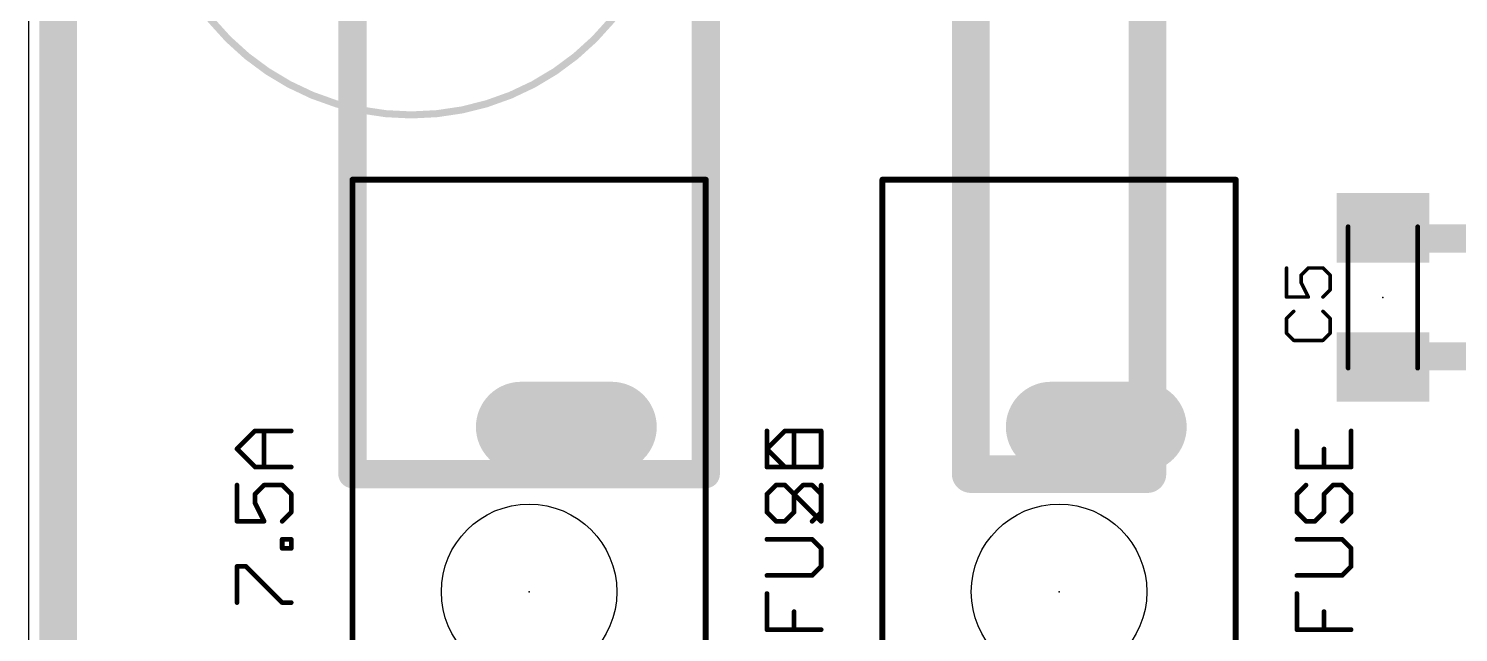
# Model space of a CAD drawing. Extents: x 0 to 50.5, y 0 to 63.5.
# Drawn here: x 0 to 30.84, y 27.06 to 40.09 of the extents above; entities that cross this region are included whole.
import ezdxf

# ---------------------------------------------------------------- set-up
doc = ezdxf.new("R2010")
doc.units = 0
for name, color, linetype in [('1', 22, 'CONTINUOUS'), ('16', 175, 'CONTINUOUS'), ('17', 82, 'CONTINUOUS'), ('20', 7, 'CONTINUOUS'), ('21', 253, 'CONTINUOUS'), ('23', 7, 'CONTINUOUS'), ('25', 253, 'CONTINUOUS'), ('27', 253, 'CONTINUOUS'), ('51', 253, 'CONTINUOUS')]:
    doc.layers.add(name, color=color, linetype=linetype)

# ---------------------------------------------------------------- blocks, each defined once
blk = doc.blocks.new('RECT')
blk.add_solid([(-0.5, -0.5), (0.5, -0.5), (-0.5, 0.5), (0.5, 0.5)])
blk = doc.blocks.new('OFFSETP100')
at = {"const_width": 1}
blk.add_lwpolyline([(0, 0), (1, 0)], dxfattribs=at)
at = {"const_width": 0.5}
for points in [[(0, 0.25, 1), (0, -0.25)], [(1, -0.25, 1), (1, 0.25)]]:
    blk.add_lwpolyline(points, format="xyb", dxfattribs=at)

msp = doc.modelspace()

# ---------------------------------------------------------------- linework, layer by layer
at = {"layer": '1'}
for points, const_width in [([(6.985, 30.48), (6.985, 52.705)], 0.6096), ([(14.605, 52.705), (14.605, 30.48)], 0.6096), ([(20.32, 30.48), (20.32, 49.53)], 0.8128), ([(24.13, 49.53), (24.13, 30.48)], 0.8128), ([(30.075, 35.56), (29.21, 35.79)], 0.6096), ([(33.655, 35.56), (30.075, 35.56)], 0.6096), ([(30.075, 33.02), (29.21, 32.79)], 0.6096), ([(33.655, 33.02), (30.075, 33.02)], 0.6096), ([(24.13, 30.48), (20.32, 30.48)], 0.8128), ([(14.605, 30.48), (6.985, 30.48)], 0.6096)]:
    msp.add_lwpolyline(points, dxfattribs=dict(at, const_width=const_width))
for points, const_width in [([(29.2492, 35.9373, 1), (29.1708, 35.6427)], 0.3048), ([(30.075, 35.7124, 1), (30.075, 35.4076)], 0.3048), ([(30.0358, 35.4127, 1), (30.1142, 35.7073)], 0.3048), ([(30.075, 33.1724, 1), (30.075, 32.8676)], 0.3048), ([(30.1142, 32.8727, 1), (30.0358, 33.1673)], 0.3048), ([(29.1708, 32.9373, 1), (29.2492, 32.6427)], 0.3048), ([(20.32, 30.6832, 1), (20.32, 30.2768)], 0.4064), ([(24.13, 30.2768, 1), (24.13, 30.6832)], 0.4064), ([(6.985, 30.6324, 1), (6.985, 30.3276)], 0.3048), ([(6.8326, 30.48, 1), (7.1374, 30.48)], 0.3048), ([(14.4526, 30.48, 1), (14.7574, 30.48)], 0.3048), ([(14.605, 30.3276, 1), (14.605, 30.6324)], 0.3048), ([(20.1168, 30.48, 1), (20.5232, 30.48)], 0.4064), ([(23.9268, 30.48, 1), (24.3332, 30.48)], 0.4064)]:
    msp.add_lwpolyline(points, format="xyb", dxfattribs=dict(at, const_width=const_width))
at = {"layer": '16', "const_width": 0.8128}
msp.add_lwpolyline([(0.635, 0.635), (0.635, 62.865)], dxfattribs=at)
at = {"layer": '20'}
msp.add_line((0, 63.49), (0, 0), dxfattribs=at)
for centre in [(10.795, 27.94), (22.225, 27.94)]:
    msp.add_circle(centre, 1.8923, dxfattribs=at)
at = {"layer": '21'}
for points, const_width in [([(8.255, 38.227, 1), (8.255, 49.403, 1), (8.255, 38.227)], 0.1524), ([(6.985, 36.8618, 1), (6.985, 36.7982)], 0.0635), ([(7.0168, 36.83, 1), (6.9533, 36.83)], 0.0635), ([(14.6368, 36.83, 1), (14.5732, 36.83)], 0.0635), ([(14.605, 36.7982, 1), (14.605, 36.8618)], 0.0635), ([(18.415, 36.8618, 1), (18.415, 36.7982)], 0.0635), ([(18.4467, 36.83, 1), (18.3833, 36.83)], 0.0635), ([(26.0667, 36.83, 1), (26.0033, 36.83)], 0.0635), ([(26.035, 36.7982, 1), (26.035, 36.8618)], 0.0635)]:
    msp.add_lwpolyline(points, format="xyb", dxfattribs=dict(at, const_width=const_width))
at = {"layer": '21', "const_width": 0.127}
for points in [[(6.985, 19.05), (6.985, 36.83)], [(6.985, 36.83), (14.605, 36.83)], [(14.605, 36.83), (14.605, 19.05)], [(18.415, 19.05), (18.415, 36.83)], [(18.415, 36.83), (26.035, 36.83)], [(26.035, 36.83), (26.035, 19.05)]]:
    msp.add_lwpolyline(points, dxfattribs=at)
at = {"layer": '23'}
for p in [(29.21, 34.29), (10.795, 27.94), (22.225, 27.94)]:
    msp.add_point(p, dxfattribs=at)
at = {"layer": '25'}
for points, const_width in [([(27.1313, 34.9257), (27.1313, 34.2986)], 0.0762), ([(27.4448, 34.7689), (27.6016, 34.9257)], 0.0762), ([(27.6016, 34.9257), (27.9151, 34.9257)], 0.0762), ([(27.9151, 34.9257), (28.0719, 34.7689)], 0.0762), ([(27.4448, 34.6122), (27.4448, 34.7689)], 0.0762), ([(27.6016, 34.2986), (27.4448, 34.6122)], 0.0762), ([(28.0719, 34.7689), (28.0719, 34.4554)], 0.0762), ([(27.1313, 34.2986), (27.6016, 34.2986)], 0.0762), ([(28.0719, 34.4554), (27.9151, 34.2986)], 0.0762), ([(27.2881, 33.9902), (27.1313, 33.8334)], 0.0762), ([(28.0719, 33.8334), (27.9151, 33.9902)], 0.0762), ([(27.1313, 33.8334), (27.1313, 33.5199)], 0.0762), ([(28.0719, 33.5199), (28.0719, 33.8334)], 0.0762), ([(27.1313, 33.5199), (27.2881, 33.3631)], 0.0762), ([(27.2881, 33.3631), (27.9151, 33.3631)], 0.0762), ([(27.9151, 33.3631), (28.0719, 33.5199)], 0.0762), ([(15.9248, 31.411), (15.9248, 30.6314)], 0.1016), ([(17.0942, 30.6314), (17.0942, 31.411)], 0.1016), ([(27.3548, 31.411), (27.3548, 30.6314)], 0.1016), ([(28.5242, 30.6314), (28.5242, 31.411)], 0.1016), ([(16.5095, 30.6314), (16.5095, 31.0212)], 0.1016), ([(27.9395, 30.6314), (27.9395, 31.0212)], 0.1016), ([(15.9248, 30.6314), (17.0942, 30.6314)], 0.1016), ([(27.3548, 30.6314), (28.5242, 30.6314)], 0.1016), ([(16.1197, 30.2416), (15.9248, 30.0467)], 0.1016), ([(16.5095, 30.0467), (16.7044, 30.2416)], 0.1016), ([(16.7044, 30.2416), (16.8993, 30.2416)], 0.1016), ([(16.8993, 30.2416), (17.0942, 30.0467)], 0.1016), ([(27.5497, 30.2416), (27.3548, 30.0467)], 0.1016), ([(27.9395, 30.0467), (28.1344, 30.2416)], 0.1016), ([(28.1344, 30.2416), (28.3293, 30.2416)], 0.1016), ([(28.3293, 30.2416), (28.5242, 30.0467)], 0.1016), ([(15.9248, 30.0467), (15.9248, 29.6569)], 0.1016), ([(16.5095, 29.6569), (16.5095, 30.0467)], 0.1016), ([(17.0942, 30.0467), (17.0942, 29.6569)], 0.1016), ([(27.3548, 30.0467), (27.3548, 29.6569)], 0.1016), ([(27.9395, 29.6569), (27.9395, 30.0467)], 0.1016), ([(28.5242, 30.0467), (28.5242, 29.6569)], 0.1016), ([(15.9248, 29.6569), (16.1197, 29.462)], 0.1016), ([(16.3146, 29.462), (16.5095, 29.6569)], 0.1016), ([(17.0942, 29.6569), (16.8993, 29.462)], 0.1016), ([(27.3548, 29.6569), (27.5497, 29.462)], 0.1016), ([(27.7446, 29.462), (27.9395, 29.6569)], 0.1016), ([(28.5242, 29.6569), (28.3293, 29.462)], 0.1016), ([(16.1197, 29.462), (16.3146, 29.462)], 0.1016), ([(27.5497, 29.462), (27.7446, 29.462)], 0.1016), ([(16.8993, 29.0722), (15.9248, 29.0722)], 0.1016), ([(17.0942, 28.8773), (16.8993, 29.0722)], 0.1016), ([(28.3293, 29.0722), (27.3548, 29.0722)], 0.1016), ([(28.5242, 28.8773), (28.3293, 29.0722)], 0.1016), ([(17.0942, 28.4875), (17.0942, 28.8773)], 0.1016), ([(28.5242, 28.4875), (28.5242, 28.8773)], 0.1016), ([(16.8993, 28.2926), (17.0942, 28.4875)], 0.1016), ([(28.3293, 28.2926), (28.5242, 28.4875)], 0.1016), ([(15.9248, 28.2926), (16.8993, 28.2926)], 0.1016), ([(27.3548, 28.2926), (28.3293, 28.2926)], 0.1016), ([(15.9248, 27.1232), (15.9248, 27.9028)], 0.1016), ([(27.3548, 27.1232), (27.3548, 27.9028)], 0.1016), ([(16.5095, 27.1232), (16.5095, 27.513)], 0.1016), ([(27.9395, 27.1232), (27.9395, 27.513)], 0.1016), ([(17.0942, 27.1232), (15.9248, 27.1232)], 0.1016), ([(28.5242, 27.1232), (27.3548, 27.1232)], 0.1016)]:
    msp.add_lwpolyline(points, dxfattribs=dict(at, const_width=const_width))
for points, const_width in [([(27.1503, 34.9257, 1), (27.1122, 34.9257)], 0.0381), ([(27.6016, 34.9447, 1), (27.6016, 34.9066)], 0.0381), ([(27.6151, 34.9122, 1), (27.5881, 34.9392)], 0.0381), ([(27.9286, 34.9392, 1), (27.9017, 34.9122)], 0.0381), ([(27.9151, 34.9066, 1), (27.9151, 34.9447)], 0.0381), ([(27.4639, 34.7689, 1), (27.4258, 34.7689)], 0.0381), ([(27.4314, 34.7824, 1), (27.4583, 34.7554)], 0.0381), ([(27.4619, 34.6207, 1), (27.4278, 34.6036)], 0.0381), ([(27.4258, 34.6122, 1), (27.4639, 34.6122)], 0.0381), ([(28.091, 34.7689, 1), (28.0529, 34.7689)], 0.0381), ([(28.0584, 34.7554, 1), (28.0854, 34.7824)], 0.0381), ([(27.1313, 34.3177, 1), (27.1313, 34.2796)], 0.0381), ([(27.1122, 34.2986, 1), (27.1503, 34.2986)], 0.0381), ([(27.5846, 34.2901, 1), (27.6186, 34.3071)], 0.0381), ([(27.6016, 34.2796, 1), (27.6016, 34.3177)], 0.0381), ([(27.9017, 34.3121, 1), (27.9286, 34.2851)], 0.0381), ([(28.0529, 34.4554, 1), (28.091, 34.4554)], 0.0381), ([(28.0854, 34.4419, 1), (28.0584, 34.4689)], 0.0381), ([(27.3015, 33.9767, 1), (27.2746, 34.0036)], 0.0381), ([(27.9286, 34.0036, 1), (27.9017, 33.9767)], 0.0381), ([(27.1503, 33.8334, 1), (27.1122, 33.8334)], 0.0381), ([(27.1178, 33.8469, 1), (27.1448, 33.8199)], 0.0381), ([(28.091, 33.8334, 1), (28.0529, 33.8334)], 0.0381), ([(28.0584, 33.8199, 1), (28.0854, 33.8469)], 0.0381), ([(27.1448, 33.5333, 1), (27.1178, 33.5064)], 0.0381), ([(27.1122, 33.5199, 1), (27.1503, 33.5199)], 0.0381), ([(27.2881, 33.3822, 1), (27.2881, 33.3441)], 0.0381), ([(27.2746, 33.3496, 1), (27.3015, 33.3766)], 0.0381), ([(27.9017, 33.3766, 1), (27.9286, 33.3496)], 0.0381), ([(27.9151, 33.3441, 1), (27.9151, 33.3822)], 0.0381), ([(28.0529, 33.5199, 1), (28.091, 33.5199)], 0.0381), ([(28.0854, 33.5064, 1), (28.0584, 33.5333)], 0.0381), ([(15.9502, 31.411, 1), (15.8994, 31.411)], 0.0508), ([(17.1196, 31.411, 1), (17.0688, 31.411)], 0.0508), ([(27.3802, 31.411, 1), (27.3294, 31.411)], 0.0508), ([(28.5496, 31.411, 1), (28.4988, 31.411)], 0.0508), ([(16.5349, 31.0212, 1), (16.4841, 31.0212)], 0.0508), ([(27.9649, 31.0212, 1), (27.9141, 31.0212)], 0.0508), ([(15.9248, 30.6568, 1), (15.9248, 30.606)], 0.0508), ([(15.8994, 30.6314, 1), (15.9502, 30.6314)], 0.0508), ([(16.4841, 30.6314, 1), (16.5349, 30.6314)], 0.0508), ([(17.0688, 30.6314, 1), (17.1196, 30.6314)], 0.0508), ([(17.0942, 30.606, 1), (17.0942, 30.6568)], 0.0508), ([(27.3548, 30.6568, 1), (27.3548, 30.606)], 0.0508), ([(27.3294, 30.6314, 1), (27.3802, 30.6314)], 0.0508), ([(27.9141, 30.6314, 1), (27.9649, 30.6314)], 0.0508), ([(28.4988, 30.6314, 1), (28.5496, 30.6314)], 0.0508), ([(28.5242, 30.606, 1), (28.5242, 30.6568)], 0.0508), ([(16.1377, 30.2236, 1), (16.1017, 30.2595)], 0.0508), ([(16.7044, 30.267, 1), (16.7044, 30.2162)], 0.0508), ([(16.7224, 30.2236, 1), (16.6864, 30.2595)], 0.0508), ([(16.9173, 30.2595, 1), (16.8813, 30.2236)], 0.0508), ([(16.8993, 30.2162, 1), (16.8993, 30.267)], 0.0508), ([(27.5677, 30.2236, 1), (27.5317, 30.2595)], 0.0508), ([(28.1344, 30.267, 1), (28.1344, 30.2162)], 0.0508), ([(28.1524, 30.2236, 1), (28.1164, 30.2595)], 0.0508), ([(28.3473, 30.2595, 1), (28.3113, 30.2236)], 0.0508), ([(28.3293, 30.2162, 1), (28.3293, 30.267)], 0.0508), ([(15.9502, 30.0467, 1), (15.8994, 30.0467)], 0.0508), ([(15.9068, 30.0646, 1), (15.9428, 30.0287)], 0.0508), ([(16.5349, 30.0467, 1), (16.4841, 30.0467)], 0.0508), ([(16.4915, 30.0646, 1), (16.5275, 30.0287)], 0.0508), ([(17.1196, 30.0467, 1), (17.0688, 30.0467)], 0.0508), ([(17.0762, 30.0287, 1), (17.1122, 30.0646)], 0.0508), ([(27.3802, 30.0467, 1), (27.3294, 30.0467)], 0.0508), ([(27.3368, 30.0646, 1), (27.3728, 30.0287)], 0.0508), ([(27.9649, 30.0467, 1), (27.9141, 30.0467)], 0.0508), ([(27.9215, 30.0646, 1), (27.9575, 30.0287)], 0.0508), ([(28.5496, 30.0467, 1), (28.4988, 30.0467)], 0.0508), ([(28.5062, 30.0287, 1), (28.5422, 30.0646)], 0.0508), ([(15.9428, 29.6748, 1), (15.9068, 29.6389)], 0.0508), ([(15.8994, 29.6569, 1), (15.9502, 29.6569)], 0.0508), ([(16.4841, 29.6569, 1), (16.5349, 29.6569)], 0.0508), ([(16.5275, 29.6389, 1), (16.4915, 29.6748)], 0.0508), ([(17.0688, 29.6569, 1), (17.1196, 29.6569)], 0.0508), ([(17.1122, 29.6389, 1), (17.0762, 29.6748)], 0.0508), ([(27.3728, 29.6748, 1), (27.3368, 29.6389)], 0.0508), ([(27.3294, 29.6569, 1), (27.3802, 29.6569)], 0.0508), ([(27.9141, 29.6569, 1), (27.9649, 29.6569)], 0.0508), ([(27.9575, 29.6389, 1), (27.9215, 29.6748)], 0.0508), ([(28.4988, 29.6569, 1), (28.5496, 29.6569)], 0.0508), ([(28.5422, 29.6389, 1), (28.5062, 29.6748)], 0.0508), ([(16.1197, 29.4874, 1), (16.1197, 29.4366)], 0.0508), ([(16.1017, 29.444, 1), (16.1377, 29.4799)], 0.0508), ([(16.2966, 29.4799, 1), (16.3326, 29.444)], 0.0508), ([(16.3146, 29.4366, 1), (16.3146, 29.4874)], 0.0508), ([(16.8813, 29.4799, 1), (16.9173, 29.444)], 0.0508), ([(27.5497, 29.4874, 1), (27.5497, 29.4366)], 0.0508), ([(27.5317, 29.444, 1), (27.5677, 29.4799)], 0.0508), ([(27.7266, 29.4799, 1), (27.7626, 29.444)], 0.0508), ([(27.7446, 29.4366, 1), (27.7446, 29.4874)], 0.0508), ([(28.3113, 29.4799, 1), (28.3473, 29.444)], 0.0508), ([(15.9248, 29.0976, 1), (15.9248, 29.0468)], 0.0508), ([(16.9173, 29.0901, 1), (16.8813, 29.0542)], 0.0508), ([(16.8993, 29.0468, 1), (16.8993, 29.0976)], 0.0508), ([(27.3548, 29.0976, 1), (27.3548, 29.0468)], 0.0508), ([(28.3473, 29.0901, 1), (28.3113, 29.0542)], 0.0508), ([(28.3293, 29.0468, 1), (28.3293, 29.0976)], 0.0508), ([(17.1196, 28.8773, 1), (17.0688, 28.8773)], 0.0508), ([(17.0762, 28.8593, 1), (17.1122, 28.8952)], 0.0508), ([(28.5496, 28.8773, 1), (28.4988, 28.8773)], 0.0508), ([(28.5062, 28.8593, 1), (28.5422, 28.8952)], 0.0508), ([(17.0688, 28.4875, 1), (17.1196, 28.4875)], 0.0508), ([(17.1122, 28.4695, 1), (17.0762, 28.5054)], 0.0508), ([(28.4988, 28.4875, 1), (28.5496, 28.4875)], 0.0508), ([(28.5422, 28.4695, 1), (28.5062, 28.5054)], 0.0508), ([(15.9248, 28.318, 1), (15.9248, 28.2672)], 0.0508), ([(16.8813, 28.3105, 1), (16.9173, 28.2746)], 0.0508), ([(16.8993, 28.2672, 1), (16.8993, 28.318)], 0.0508), ([(27.3548, 28.318, 1), (27.3548, 28.2672)], 0.0508), ([(28.3113, 28.3106, 1), (28.3473, 28.2746)], 0.0508), ([(28.3293, 28.2672, 1), (28.3293, 28.318)], 0.0508), ([(15.9502, 27.9028, 1), (15.8994, 27.9028)], 0.0508), ([(27.3802, 27.9028, 1), (27.3294, 27.9028)], 0.0508), ([(16.5349, 27.513, 1), (16.4841, 27.513)], 0.0508), ([(27.9649, 27.513, 1), (27.9141, 27.513)], 0.0508), ([(15.9248, 27.1486, 1), (15.9248, 27.0978)], 0.0508), ([(15.8994, 27.1232, 1), (15.9502, 27.1232)], 0.0508), ([(16.4841, 27.1232, 1), (16.5349, 27.1232)], 0.0508), ([(17.0942, 27.0978, 1), (17.0942, 27.1486)], 0.0508), ([(27.3548, 27.1486, 1), (27.3548, 27.0978)], 0.0508), ([(27.3294, 27.1232, 1), (27.3802, 27.1232)], 0.0508), ([(27.9141, 27.1232, 1), (27.9649, 27.1232)], 0.0508), ([(28.5242, 27.0978, 1), (28.5242, 27.1486)], 0.0508)]:
    msp.add_lwpolyline(points, format="xyb", dxfattribs=dict(at, const_width=const_width))
at = {"layer": '27', "const_width": 0.1016}
for points in [[(4.4948, 31.0212), (4.8846, 31.411)], [(4.8846, 31.411), (5.6642, 31.411)], [(5.0795, 30.6314), (5.0795, 31.411)], [(15.9248, 31.0212), (16.3146, 31.411)], [(16.3146, 31.411), (17.0942, 31.411)], [(16.5095, 30.6314), (16.5095, 31.411)], [(4.8846, 30.6314), (4.4948, 31.0212)], [(16.3146, 30.6314), (15.9248, 31.0212)], [(5.6642, 30.6314), (4.8846, 30.6314)], [(17.0942, 30.6314), (16.3146, 30.6314)], [(4.4948, 30.2416), (4.4948, 29.462)], [(4.8846, 30.0467), (5.0795, 30.2416)], [(5.0795, 30.2416), (5.4693, 30.2416)], [(5.4693, 30.2416), (5.6642, 30.0467)], [(16.1197, 30.2416), (15.9248, 30.0467)], [(16.3146, 30.2416), (16.1197, 30.2416)], [(17.0942, 29.462), (16.3146, 30.2416)], [(17.0942, 30.2416), (17.0942, 29.462)], [(4.8846, 29.8518), (4.8846, 30.0467)], [(5.6642, 30.0467), (5.6642, 29.6569)], [(15.9248, 30.0467), (15.9248, 29.6569)], [(5.0795, 29.462), (4.8846, 29.8518)], [(5.6642, 29.6569), (5.4693, 29.462)], [(15.9248, 29.6569), (16.1197, 29.462)], [(4.4948, 29.462), (5.0795, 29.462)], [(5.4693, 28.8773), (5.4693, 29.0722)], [(5.4693, 29.0722), (5.6642, 29.0722)], [(5.6642, 29.0722), (5.6642, 28.8773)], [(5.6642, 28.8773), (5.4693, 28.8773)], [(4.4948, 27.7079), (4.4948, 28.4875)], [(4.4948, 28.4875), (4.6897, 28.4875)], [(4.6897, 28.4875), (5.4693, 27.7079)], [(5.4693, 27.7079), (5.6642, 27.7079)]]:
    msp.add_lwpolyline(points, dxfattribs=at)
at = {"layer": '27', "const_width": 0.0508}
for points in [[(4.8846, 31.4364, 1), (4.8846, 31.3856)], [(4.9026, 31.393, 1), (4.8666, 31.429)], [(5.1049, 31.411, 1), (5.0541, 31.411)], [(5.6642, 31.3856, 1), (5.6642, 31.4364)], [(16.3146, 31.4364, 1), (16.3146, 31.3856)], [(16.3326, 31.393, 1), (16.2966, 31.429)], [(16.5349, 31.411, 1), (16.4841, 31.411)], [(17.0942, 31.3856, 1), (17.0942, 31.4364)], [(4.5128, 31.0392, 1), (4.4768, 31.0032)], [(4.4768, 31.0392, 1), (4.5128, 31.0032)], [(15.9428, 31.0392, 1), (15.9068, 31.0032)], [(15.9068, 31.0392, 1), (15.9428, 31.0032)], [(4.8846, 30.6568, 1), (4.8846, 30.606)], [(4.8666, 30.6134, 1), (4.9026, 30.6494)], [(5.0541, 30.6314, 1), (5.1049, 30.6314)], [(5.6642, 30.606, 1), (5.6642, 30.6568)], [(16.3146, 30.6568, 1), (16.3146, 30.606)], [(16.2966, 30.6134, 1), (16.3326, 30.6494)], [(16.4841, 30.6314, 1), (16.5349, 30.6314)], [(17.0942, 30.606, 1), (17.0942, 30.6568)], [(4.5202, 30.2416, 1), (4.4694, 30.2416)], [(5.0795, 30.267, 1), (5.0795, 30.2162)], [(5.0975, 30.2236, 1), (5.0615, 30.2596)], [(5.4873, 30.2596, 1), (5.4513, 30.2236)], [(5.4693, 30.2162, 1), (5.4693, 30.267)], [(16.1197, 30.267, 1), (16.1197, 30.2162)], [(16.1377, 30.2236, 1), (16.1017, 30.2596)], [(16.3326, 30.2596, 1), (16.2966, 30.2236)], [(16.3146, 30.2162, 1), (16.3146, 30.267)], [(17.1196, 30.2416, 1), (17.0688, 30.2416)], [(4.8666, 30.0647, 1), (4.9026, 30.0287)], [(4.91, 30.0467, 1), (4.8592, 30.0467)], [(5.6896, 30.0467, 1), (5.6388, 30.0467)], [(5.6462, 30.0287, 1), (5.6822, 30.0647)], [(15.9068, 30.0647, 1), (15.9428, 30.0287)], [(15.9502, 30.0467, 1), (15.8994, 30.0467)], [(4.9073, 29.8632, 1), (4.8619, 29.8404)], [(4.8592, 29.8518, 1), (4.91, 29.8518)], [(5.6388, 29.6569, 1), (5.6896, 29.6569)], [(5.6822, 29.6389, 1), (5.6462, 29.6749)], [(15.9428, 29.6749, 1), (15.9068, 29.6389)], [(15.8994, 29.6569, 1), (15.9502, 29.6569)], [(4.4948, 29.4874, 1), (4.4948, 29.4366)], [(4.4694, 29.462, 1), (4.5202, 29.462)], [(5.0568, 29.4506, 1), (5.1022, 29.4734)], [(5.0795, 29.4366, 1), (5.0795, 29.4874)], [(5.4513, 29.48, 1), (5.4873, 29.444)], [(16.1017, 29.444, 1), (16.1377, 29.48)], [(17.0688, 29.462, 1), (17.1196, 29.462)], [(17.0762, 29.444, 1), (17.1122, 29.48)], [(5.4947, 29.0722, 1), (5.4439, 29.0722)], [(5.4693, 29.0976, 1), (5.4693, 29.0468)], [(5.6896, 29.0722, 1), (5.6388, 29.0722)], [(5.6642, 29.0468, 1), (5.6642, 29.0976)], [(5.4693, 28.9027, 1), (5.4693, 28.8519)], [(5.4439, 28.8773, 1), (5.4947, 28.8773)], [(5.6388, 28.8773, 1), (5.6896, 28.8773)], [(5.6642, 28.8519, 1), (5.6642, 28.9027)], [(4.5202, 28.4875, 1), (4.4694, 28.4875)], [(4.4948, 28.5129, 1), (4.4948, 28.4621)], [(4.7077, 28.5055, 1), (4.6717, 28.4695)], [(4.6897, 28.4621, 1), (4.6897, 28.5129)], [(5.4693, 27.7333, 1), (5.4693, 27.6825)], [(5.6642, 27.6825, 1), (5.6642, 27.7333)], [(4.4694, 27.7079, 1), (4.5202, 27.7079)], [(5.4513, 27.6899, 1), (5.4873, 27.7259)]]:
    msp.add_lwpolyline(points, format="xyb", dxfattribs=at)
at = {"layer": '51', "const_width": 0.1016}
for points in [[(28.46, 32.765), (28.46, 35.815)], [(29.96, 35.815), (29.96, 32.765)]]:
    msp.add_lwpolyline(points, dxfattribs=at)
at = {"layer": '51', "const_width": 0.0508}
for points in [[(28.4854, 35.815, 1), (28.4346, 35.815)], [(29.9854, 35.815, 1), (29.9346, 35.815)], [(28.4346, 32.765, 1), (28.4854, 32.765)], [(29.9346, 32.765, 1), (29.9854, 32.765)]]:
    msp.add_lwpolyline(points, format="xyb", dxfattribs=at)

# ---------------------------------------------------------------- block references
at = {"layer": '1', "xscale": 1.5, "yscale": 2, "rotation": 90}
for p in [(29.21, 35.79), (29.21, 32.79)]:
    msp.add_blockref('RECT', p, dxfattribs=at)
at = {"layer": '17', "xscale": 1.95, "yscale": 1.95, "rotation": 180}
for p in [(12.573, 31.496), (12.573, 31.496), (24.003, 31.496), (24.003, 31.496)]:
    msp.add_blockref('OFFSETP100', p, dxfattribs=at)
at = {"layer": '51', "xscale": 0.5, "yscale": 1.6, "rotation": 90}
for p in [(29.21, 35.64), (29.21, 32.94)]:
    msp.add_blockref('RECT', p, dxfattribs=at)

doc.saveas('drawing.dxf')
